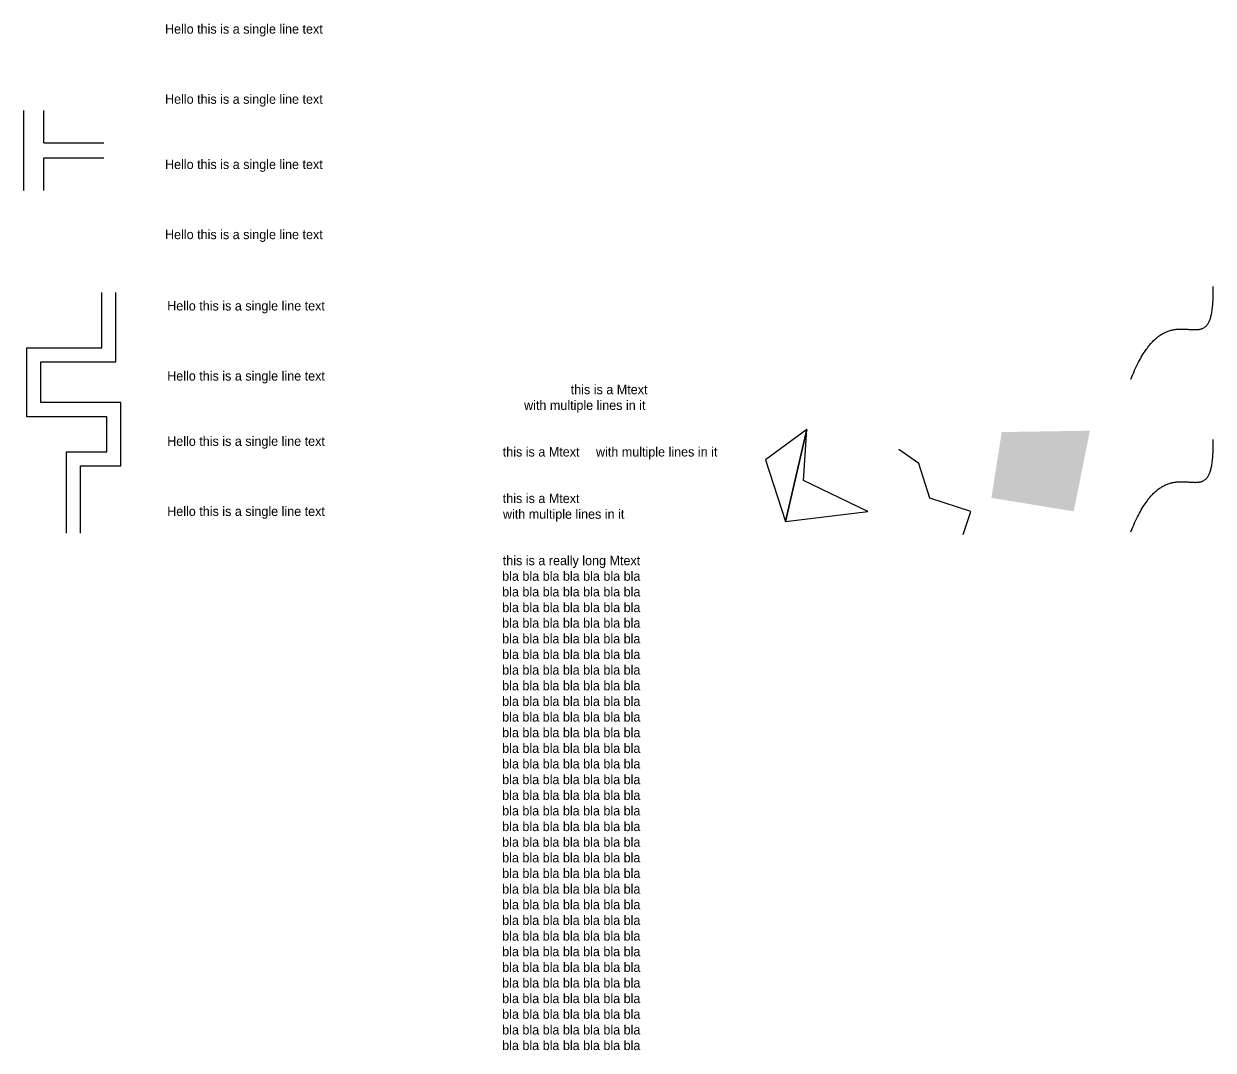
# Model space of a CAD drawing. Extents: x -15 to 1852, y -566 to 111.
# Drawn here: x 132.5 to 259.2, y -54.1 to 55.3 of the extents above; entities that cross this region are included whole.
import ezdxf

# ---------------------------------------------------------------- set-up
doc = ezdxf.new("R2010")
doc.units = 0
doc.layers.get('0').update_dxf_attribs({"linetype": 'CONTINUOUS'})
for name, color, linetype in [('0___1', 7, 'CONTINUOUS'), ('LAYER2', 65, 'CONTINUOUS'), ('LAYER_COLOR_80___1', 80, 'CONTINUOUS'), ('LAYER_COLOR_BOOK', 31, 'CONTINUOUS'), ('LAYER_TRUE_COLOR', 150, 'CONTINUOUS')]:
    doc.layers.add(name, color=color, linetype=linetype)
doc.styles.add('CUSTOM_TEXT_STYLE', font='txt')

# ---------------------------------------------------------------- blocks, each defined once
blk = doc.blocks.new('*U32')
for p, q in [((140.86, 20.77), (140.86, 26.68)), ((142.36, 19.27), (142.36, 26.68)), ((132.87, 13.43), (132.87, 20.77)), ((132.87, 20.77), (140.86, 20.77)), ((134.37, 14.93), (134.37, 19.27)), ((134.37, 19.27), (142.36, 19.27)), ((142.9, 14.93), (134.37, 14.93)), ((142.9, 8.18), (142.9, 14.93)), ((141.4, 13.43), (132.87, 13.43)), ((141.4, 9.68), (141.4, 13.43)), ((137.08, 1.01), (137.08, 9.68)), ((137.08, 9.68), (141.4, 9.68)), ((138.58, 1.01), (138.58, 8.18)), ((138.58, 8.18), (142.9, 8.18))]:
    blk.add_line(p, q)
blk = doc.blocks.new('*U33')
at = {"layer": 'LAYER_TRUE_COLOR'}
for p, q in [((132.55, 37.54), (132.55, 46.06)), ((134.68, 42.6), (134.68, 46.06)), ((134.68, 37.54), (134.68, 41))]:
    blk.add_line(p, q, dxfattribs=at)
blk = doc.blocks.new('*U34')
at = {"layer": 'LAYER_TRUE_COLOR'}
for p, q in [((134.68, 42.6), (141.07, 42.6)), ((134.68, 41), (141.07, 41))]:
    blk.add_line(p, q, dxfattribs=at)
blk = doc.blocks.new('*U35')
for s, p in [('this is a Mtext', (183.56, 4.23)), ('with multiple lines in it', (183.58, 2.56))]:
    blk.add_text(s, height=1).set_placement(p)
blk = doc.blocks.new('*U36')
for s, p in [('this is a Mtext', (183.56, 9.19)), ('with multiple lines in it', (193.49, 9.19))]:
    blk.add_text(s, height=1).set_placement(p)
blk = doc.blocks.new('*U37')
for s, p in [('this is a Mtext', (190.8, 15.83)), ('with multiple lines in it', (185.83, 14.16))]:
    blk.add_text(s, height=1).set_placement(p)
blk = doc.blocks.new('*U54')
for s, p in [('this is a really long Mtext', (183.56, -2.39)), ('bla bla bla bla bla bla bla', (183.5, -4.05)), ('bla bla bla bla bla bla bla', (183.5, -5.72)), ('bla bla bla bla bla bla bla', (183.5, -7.39)), ('bla bla bla bla bla bla bla', (183.5, -9.05)), ('bla bla bla bla bla bla bla', (183.5, -10.72)), ('bla bla bla bla bla bla bla', (183.5, -12.39)), ('bla bla bla bla bla bla bla', (183.5, -14.05)), ('bla bla bla bla bla bla bla', (183.5, -15.72)), ('bla bla bla bla bla bla bla', (183.5, -17.39)), ('bla bla bla bla bla bla bla', (183.5, -19.05)), ('bla bla bla bla bla bla bla', (183.5, -20.72)), ('bla bla bla bla bla bla bla', (183.5, -22.39)), ('bla bla bla bla bla bla bla', (183.5, -24.05)), ('bla bla bla bla bla bla bla', (183.5, -25.72)), ('bla bla bla bla bla bla bla', (183.5, -27.39)), ('bla bla bla bla bla bla bla', (183.5, -29.05)), ('bla bla bla bla bla bla bla', (183.5, -30.72)), ('bla bla bla bla bla bla bla', (183.5, -32.39)), ('bla bla bla bla bla bla bla', (183.5, -34.05)), ('bla bla bla bla bla bla bla', (183.5, -35.72)), ('bla bla bla bla bla bla bla', (183.5, -37.39)), ('bla bla bla bla bla bla bla', (183.5, -39.05)), ('bla bla bla bla bla bla bla', (183.5, -40.72)), ('bla bla bla bla bla bla bla', (183.5, -42.39)), ('bla bla bla bla bla bla bla', (183.5, -44.05)), ('bla bla bla bla bla bla bla', (183.5, -45.72)), ('bla bla bla bla bla bla bla', (183.5, -47.39)), ('bla bla bla bla bla bla bla', (183.5, -49.05)), ('bla bla bla bla bla bla bla', (183.5, -50.72)), ('bla bla bla bla bla bla bla', (183.5, -52.39)), ('bla bla bla bla bla bla bla', (183.5, -54.05))]:
    blk.add_text(s, height=1).set_placement(p)

msp = doc.modelspace()

# ---------------------------------------------------------------- linework, layer by layer
for points in [[(250.459, 17.426, 0), (250.559, 17.678, 0), (250.66, 17.922, 0), (250.761, 18.158, 0), (250.862, 18.386, 0), (250.963, 18.607, 0), (251.064, 18.821, 0), (251.165, 19.027, 0), (251.267, 19.226, 0), (251.368, 19.418, 0), (251.469, 19.603, 0), (251.57, 19.782, 0), (251.672, 19.953, 0), (251.773, 20.118, 0), (251.874, 20.277, 0), (251.975, 20.429, 0), (252.076, 20.575, 0), (252.177, 20.716, 0), (252.278, 20.85, 0), (252.379, 20.978, 0), (252.48, 21.101, 0), (252.58, 21.218, 0), (252.68, 21.33, 0), (252.781, 21.436, 0), (252.88, 21.537, 0), (252.98, 21.634, 0), (253.08, 21.725, 0), (253.179, 21.811, 0), (253.278, 21.893, 0), (253.377, 21.97, 0), (253.475, 22.043, 0), (253.573, 22.111, 0), (253.671, 22.175, 0), (253.768, 22.235, 0), (253.865, 22.291, 0), (253.962, 22.343, 0), (254.059, 22.392, 0), (254.154, 22.437, 0), (254.25, 22.478, 0), (254.345, 22.517, 0), (254.44, 22.552, 0), (254.534, 22.583, 0), (254.628, 22.612, 0), (254.721, 22.638, 0), (254.814, 22.662, 0), (254.906, 22.682, 0), (254.998, 22.701, 0), (255.089, 22.716, 0), (255.179, 22.73, 0), (255.269, 22.742, 0), (255.359, 22.751, 0), (255.447, 22.759, 0), (255.535, 22.765, 0), (255.623, 22.769, 0), (255.71, 22.772, 0), (255.796, 22.774, 0), (255.881, 22.774, 0), (255.966, 22.773, 0), (256.05, 22.771, 0), (256.133, 22.768, 0), (256.216, 22.765, 0), (256.298, 22.761, 0), (256.379, 22.756, 0), (256.459, 22.751, 0), (256.538, 22.746, 0), (256.617, 22.74, 0), (256.694, 22.735, 0), (256.771, 22.73, 0), (256.847, 22.725, 0), (256.922, 22.72, 0), (256.996, 22.716, 0), (257.07, 22.712, 0), (257.142, 22.709, 0), (257.213, 22.707, 0), (257.284, 22.706, 0), (257.353, 22.706, 0), (257.421, 22.708, 0), (257.489, 22.71, 0), (257.555, 22.714, 0), (257.621, 22.72, 0), (257.685, 22.728, 0), (257.748, 22.737, 0), (257.81, 22.748, 0), (257.871, 22.761, 0), (257.931, 22.777, 0), (257.99, 22.795, 0), (258.047, 22.815, 0), (258.104, 22.838, 0), (258.159, 22.864, 0), (258.213, 22.892, 0), (258.266, 22.924, 0), (258.317, 22.958, 0), (258.367, 22.996, 0), (258.416, 23.037, 0), (258.464, 23.081, 0), (258.511, 23.129, 0), (258.556, 23.181, 0), (258.6, 23.236, 0), (258.642, 23.296, 0), (258.684, 23.359, 0), (258.723, 23.427, 0), (258.762, 23.499, 0), (258.799, 23.575, 0), (258.834, 23.656, 0), (258.869, 23.742, 0), (258.901, 23.833, 0), (258.933, 23.928, 0), (258.962, 24.028, 0), (258.991, 24.134, 0), (259.017, 24.245, 0), (259.043, 24.361, 0), (259.066, 24.483, 0), (259.089, 24.611, 0), (259.109, 24.744, 0), (259.128, 24.883, 0), (259.146, 25.028, 0), (259.162, 25.18, 0), (259.176, 25.338, 0), (259.188, 25.502, 0), (259.199, 25.672, 0), (259.208, 25.85, 0), (259.216, 26.034, 0), (259.222, 26.225, 0), (259.226, 26.423, 0), (259.228, 26.628, 0), (259.229, 26.84, 0), (259.228, 27.06, 0), (259.225, 27.288, 0)], [(250.459, 1.157, 0), (250.559, 1.409, 0), (250.66, 1.653, 0), (250.761, 1.889, 0), (250.862, 2.117, 0), (250.963, 2.338, 0), (251.064, 2.552, 0), (251.165, 2.758, 0), (251.267, 2.957, 0), (251.368, 3.149, 0), (251.469, 3.334, 0), (251.57, 3.513, 0), (251.672, 3.684, 0), (251.773, 3.849, 0), (251.874, 4.008, 0), (251.975, 4.16, 0), (252.076, 4.307, 0), (252.177, 4.447, 0), (252.278, 4.581, 0), (252.379, 4.709, 0), (252.48, 4.832, 0), (252.58, 4.949, 0), (252.68, 5.061, 0), (252.781, 5.167, 0), (252.88, 5.269, 0), (252.98, 5.365, 0), (253.08, 5.456, 0), (253.179, 5.542, 0), (253.278, 5.624, 0), (253.377, 5.701, 0), (253.475, 5.774, 0), (253.573, 5.842, 0), (253.671, 5.906, 0), (253.768, 5.966, 0), (253.865, 6.022, 0), (253.962, 6.075, 0), (254.059, 6.123, 0), (254.154, 6.168, 0), (254.25, 6.21, 0), (254.345, 6.248, 0), (254.44, 6.283, 0), (254.534, 6.315, 0), (254.628, 6.343, 0), (254.721, 6.369, 0), (254.814, 6.393, 0), (254.906, 6.413, 0), (254.998, 6.432, 0), (255.089, 6.448, 0), (255.179, 6.461, 0), (255.269, 6.473, 0), (255.359, 6.482, 0), (255.447, 6.49, 0), (255.535, 6.496, 0), (255.623, 6.5, 0), (255.71, 6.503, 0), (255.796, 6.505, 0), (255.881, 6.505, 0), (255.966, 6.504, 0), (256.05, 6.502, 0), (256.133, 6.499, 0), (256.216, 6.496, 0), (256.298, 6.492, 0), (256.379, 6.487, 0), (256.459, 6.482, 0), (256.538, 6.477, 0), (256.617, 6.472, 0), (256.694, 6.466, 0), (256.771, 6.461, 0), (256.847, 6.456, 0), (256.922, 6.451, 0), (256.996, 6.447, 0), (257.07, 6.443, 0), (257.142, 6.441, 0), (257.213, 6.439, 0), (257.284, 6.437, 0), (257.353, 6.438, 0), (257.421, 6.439, 0), (257.489, 6.442, 0), (257.555, 6.446, 0), (257.621, 6.451, 0), (257.685, 6.459, 0), (257.748, 6.468, 0), (257.81, 6.479, 0), (257.871, 6.493, 0), (257.931, 6.508, 0), (257.99, 6.526, 0), (258.047, 6.546, 0), (258.104, 6.569, 0), (258.159, 6.595, 0), (258.213, 6.623, 0), (258.266, 6.655, 0), (258.317, 6.689, 0), (258.367, 6.727, 0), (258.416, 6.768, 0), (258.464, 6.812, 0), (258.511, 6.86, 0), (258.556, 6.912, 0), (258.6, 6.967, 0), (258.642, 7.027, 0), (258.684, 7.09, 0), (258.723, 7.158, 0), (258.762, 7.23, 0), (258.799, 7.307, 0), (258.834, 7.388, 0), (258.869, 7.473, 0), (258.901, 7.564, 0), (258.933, 7.659, 0), (258.962, 7.759, 0), (258.991, 7.865, 0), (259.017, 7.976, 0), (259.043, 8.092, 0), (259.066, 8.214, 0), (259.089, 8.342, 0), (259.109, 8.475, 0), (259.128, 8.614, 0), (259.146, 8.76, 0), (259.162, 8.911, 0), (259.176, 9.069, 0), (259.188, 9.233, 0), (259.199, 9.404, 0), (259.208, 9.581, 0), (259.216, 9.765, 0), (259.222, 9.956, 0), (259.226, 10.154, 0), (259.228, 10.359, 0), (259.229, 10.571, 0), (259.228, 10.791, 0), (259.225, 11.019, 0)], [(232.602, 0.893, 0), (233.415, 3.349, 5.479), (229.032, 4.736, 0), (227.879, 8.434, 5.479), (225.745, 9.923, 0)]]:
    msp.add_polyline3d(points)
msp.add_solid([(235.606, 4.786), (244.372, 3.349), (236.702, 11.792), (246.096, 11.937)])

# ---------------------------------------------------------------- block references
at = {"color": 193}
for name in ['*U33', '*U34', '*U32', '*U37', '*U36', '*U35', '*U54']:
    msp.add_blockref(name, (0, 0), dxfattribs=at)

# ---------------------------------------------------------------- texts
for p in [(147.819, 24.749), (147.819, 17.279)]:
    msp.add_text('Hello this is a single line text', height=1).set_placement(p)
at = {"style": 'CUSTOM_TEXT_STYLE'}
msp.add_text('Hello this is a single line text', height=1, dxfattribs=at).set_placement((147.819, 2.855))
at = {"layer": '0___1', "style": 'CUSTOM_TEXT_STYLE'}
msp.add_text('Hello this is a single line text', height=1, dxfattribs=at).set_placement((147.819, 10.326))
at = {"layer": 'LAYER2', "style": 'CUSTOM_TEXT_STYLE'}
msp.add_text('Hello this is a single line text', height=1, dxfattribs=at).set_placement((147.59, 32.348))
at = {"layer": 'LAYER_COLOR_80___1', "style": 'CUSTOM_TEXT_STYLE'}
msp.add_text('Hello this is a single line text', height=1, dxfattribs=at).set_placement((147.59, 39.819))
at = {"layer": 'LAYER_COLOR_BOOK'}
msp.add_text('Hello this is a single line text', height=1, dxfattribs=at).set_placement((147.59, 54.243))
at = {"layer": 'LAYER_TRUE_COLOR'}
msp.add_text('Hello this is a single line text', height=1, dxfattribs=at).set_placement((147.59, 46.772))

# ---------------------------------------------------------------- meshes
mesh = msp.add_polyface()
corners = [(213.692, 2.253), (222.458, 3.349), (215.604, 6.636), (215.945, 12.076), (211.562, 8.827)]
mesh.append_faces([[corners[k] for k in face] for face in [(0, 3, 4)]], dxfattribs={"vtx0": -1})
mesh.append_faces([[corners[k] for k in face] for face in [(0, 1, 2, 3)]], dxfattribs={"vtx3": -1})

doc.saveas('drawing.dxf')
